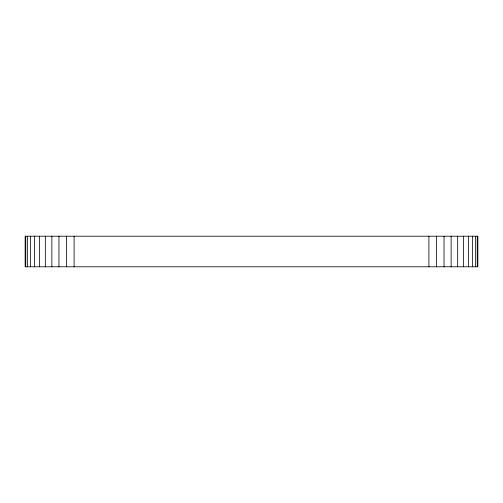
<?xml version="1.0" encoding="UTF-8"?>
<svg xmlns="http://www.w3.org/2000/svg" width="503" height="503" viewBox="0 0 503 503"><rect width="100%" height="100%" fill="white"/><g stroke="black" fill="none" stroke-linecap="round" stroke-linejoin="round"><path stroke-width="0.75" d="M477.246 236.209L477.246 266.791M475.454 236.209L475.454 266.791M472.518 236.209L472.518 266.791M468.5 236.209L468.5 266.791M463.515 236.209L463.515 266.791M457.673 236.209L457.673 266.791M451.128 236.209L451.128 266.791M444.036 236.209L444.036 266.791M436.566 236.209L436.566 266.791M428.908 236.209L428.908 266.791M74.092 236.209L74.092 266.791M66.434 236.209L66.434 266.791M58.964 236.209L58.964 266.791M51.872 236.209L51.872 266.791M45.327 236.209L45.327 266.791M39.486 236.209L39.486 266.791M34.5 236.209L34.5 266.791M30.482 236.209L30.482 266.791M27.546 236.209L27.546 266.791M25.754 236.209L25.754 266.791M477.85 236.209L25.15 236.209L25.15 266.791L477.85 266.791L477.85 236.209"/></g></svg>
